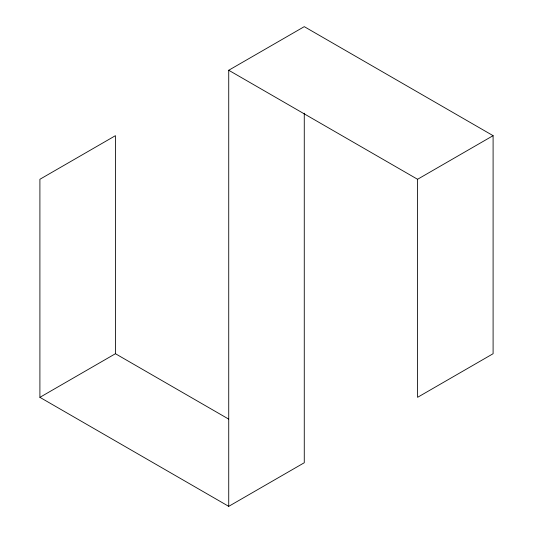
<?xml version="1.0" encoding="UTF-8"?>
<svg xmlns="http://www.w3.org/2000/svg" width="533" height="533" viewBox="0 0 533 533"><rect width="100%" height="100%" fill="white"/><g stroke="black" fill="none" stroke-linecap="round" stroke-linejoin="round"><path stroke-width="0.8" d="M228.73 70.256L304.27 26.65L493.098 135.668L493.098 353.719L417.566 397.325L417.566 179.281L228.73 70.256L228.73 506.35L304.27 462.744L304.27 113.203M115.434 353.719L115.434 135.675L39.902 179.281L39.902 397.332L115.434 353.719L228.59 419.051M417.566 179.281L493.098 135.668M39.902 397.332L228.73 506.35"/></g></svg>
